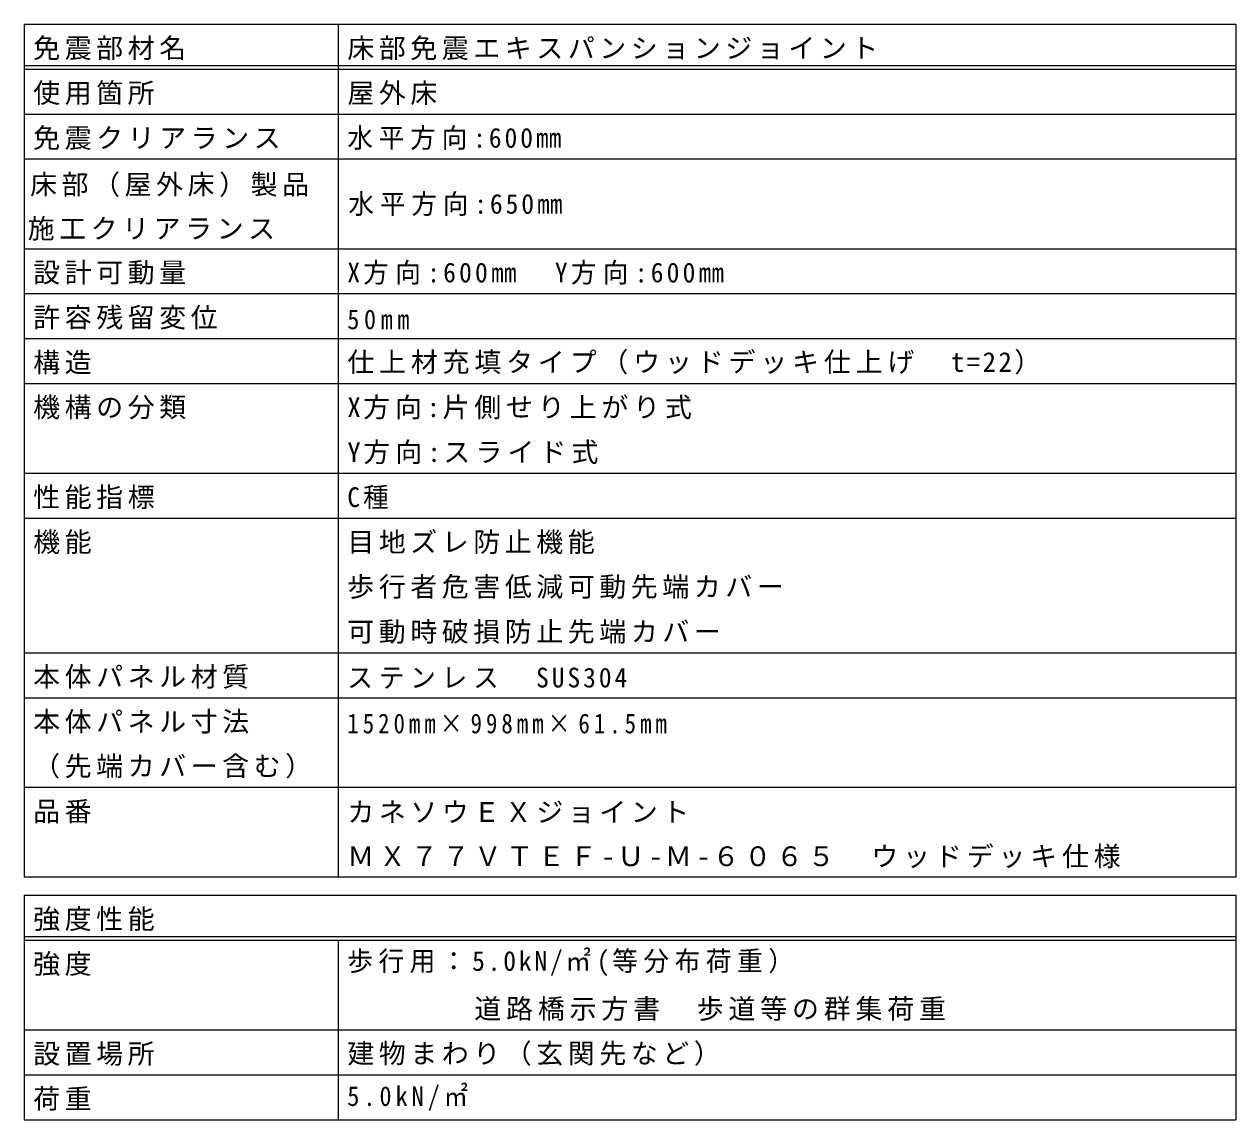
# Model space of a CAD drawing. Units: millimetres on the paper, enlarged 30 times. Extents: x -11530 to -200, y -4651 to 3587.
# Drawn here: x -4250 to -200, y -73 to 3587 of the extents above; entities that cross this region are included whole.
import ezdxf

# ---------------------------------------------------------------- set-up
doc = ezdxf.new("R2010")
doc.units = ezdxf.units.MM
doc.header["$LTSCALE"] = 30
doc.layers.add('F-5_F-5ﾚｲﾔ', color=7, linetype='Continuous', lineweight=9)
doc.styles.add('ＭＳ ゴシック', font='')
doc.styles.get('ＭＳ ゴシック').set_extended_font_data('MS Gothic')

msp = doc.modelspace()

# ---------------------------------------------------------------- linework, layer by layer
at = {"layer": 'F-5_F-5ﾚｲﾔ'}
for p, q in [((-4249.61, 3586.84), (-199.61, 3586.84)), ((-4249.61, 3586.84), (-4249.61, 736.84)), ((-3199.61, 3586.84), (-3199.61, 736.84)), ((-199.61, 3586.84), (-199.61, 736.84)), ((-4249.61, 3448.84), (-199.61, 3448.84)), ((-4249.61, 3436.84), (-199.61, 3436.84)), ((-4249.61, 3286.84), (-199.61, 3286.84)), ((-4249.61, 3136.84), (-199.61, 3136.84)), ((-4249.61, 2836.84), (-199.61, 2836.84)), ((-4249.61, 2686.84), (-199.61, 2686.84)), ((-4249.61, 2536.84), (-199.61, 2536.84)), ((-4249.61, 2386.84), (-199.61, 2386.84)), ((-4249.61, 2086.84), (-199.61, 2086.84)), ((-4249.61, 1936.84), (-199.61, 1936.84)), ((-4249.61, 1486.84), (-199.61, 1486.84)), ((-4249.61, 1336.84), (-199.61, 1336.84)), ((-199.61, 1036.84), (-4249.61, 1036.84)), ((-199.61, 736.84), (-4249.61, 736.84)), ((-4249.61, 676.84), (-199.61, 676.84)), ((-199.61, 676.84), (-199.61, -73.16)), ((-4249.61, 538.84), (-199.61, 538.84)), ((-4249.61, 526.84), (-199.61, 526.84)), ((-3199.61, 526.84), (-3199.61, -73.16)), ((-4249.61, 226.84), (-199.61, 226.84)), ((-4249.61, 76.84), (-199.61, 76.84))]:
    msp.add_line(p, q, dxfattribs=at)
msp.add_lwpolyline([(-4249.61, 676.84), (-4249.61, -73.16), (-199.61, -73.16)], dxfattribs=at)

# ---------------------------------------------------------------- texts
at = {"layer": 'F-5_F-5ﾚｲﾔ', "char_height": 65.98, "attachment_point": 7, "style": 'ＭＳ ゴシック'}
for s, insert in [('\\T1.17;免震部材名', (-4219.61, 3466.84)), ('\\T1.17;床部免震エキスパンションジョイント', (-3169.61, 3466.84)), ('\\T1.17;使用箇所', (-4219.61, 3316.84)), ('\\T1.17;屋外床', (-3169.61, 3316.84)), ('\\T1.17;免震クリアランス', (-4219.61, 3166.84)), ('\\T1.23;\\W0.95;水平方向:600㎜', (-3169.61, 3166.84)), ('\\T1.17;床部（屋外床）製品', (-4230.01, 3009.92)), ('\\T1.23;\\W0.95;水平方向:650㎜', (-3165.93, 2946.21)), ('\\T1.17;施工クリアランス', (-4238.11, 2864.01)), ('\\T1.17;設計可動量', (-4219.61, 2716.84)), ('\\T1.25;\\W0.95;X方向:600㎜\u3000Y方向:600㎜', (-3169.61, 2716.84)), ('\\T1.17;許容残留変位', (-4219.61, 2566.84)), ('\\T1.38;\\W0.9;50mm', (-3169.61, 2566.84)), ('\\T1.17;構造', (-4219.61, 2416.84)), ('\\T1.18;仕上材充填タイプ（ウッドデッキ仕上げ\u3000t=22）', (-3169.61, 2416.84)), ('\\T1.17;機構の分類', (-4219.61, 2266.84)), ('\\T1.18;X方向:片側せり上がり式', (-3169.61, 2266.84)), ('\\T1.19;Y方向:スライド式', (-3169.61, 2116.84)), ('\\T1.17;性能指標', (-4219.61, 1966.84)), ('\\T1.24;\\W0.95;C種', (-3169.61, 1966.84)), ('\\T1.17;機能', (-4219.61, 1816.84)), ('\\T1.17;目地ズレ防止機能', (-3169.61, 1816.84)), ('\\T1.17;歩行者危害低減可動先端カバー', (-3169.61, 1666.84)), ('\\T1.17;可動時破損防止先端カバー', (-3169.61, 1516.84)), ('\\T1.17;本体パネル材質', (-4219.61, 1366.84)), ('\\T1.23;\\W0.95;ステンレス\u3000SUS304', (-3169.61, 1366.84)), ('\\T1.17;本体パネル寸法', (-4219.61, 1216.84)), ('\\T1.35;\\W0.85;1520mm×998mm×61.5mm', (-3169.61, 1216.84)), ('\\T1.17;（先端カバー含む）', (-4219.61, 1066.84)), ('\\T1.17;品番', (-4219.61, 916.84)), ('\\T1.17;カネソウＥＸジョイント', (-3169.61, 916.84)), ('\\T1.18;ＭＸ７７ＶＴＥＦ-Ｕ-Ｍ-６０６５\u3000ウッドデッキ仕様', (-3169.61, 766.84)), ('\\T1.17;強度性能', (-4219.61, 556.84)), ('\\T1.17;強度', (-4219.61, 406.84)), ('\\T1.22;\\W0.95;歩行用：5.0kN/㎡(等分布荷重）', (-3169.61, 406.84)), ('\\T1.18;\u3000\\~\u3000\\~\u3000道路橋示方書\u3000歩道等の群集荷重', (-3169.61, 256.84)), ('\\T1.17;設置場所', (-4219.61, 106.84)), ('\\T1.17;建物まわり（玄関先など）', (-3169.61, 106.84)), ('\\T1.33;\\W0.9;5.0kN/㎡', (-3169.61, -43.16)), ('\\T1.17;荷重', (-4219.61, -43.16))]:
    msp.add_mtext(s, dxfattribs=dict(at, insert=insert))

doc.saveas('drawing.dxf')
